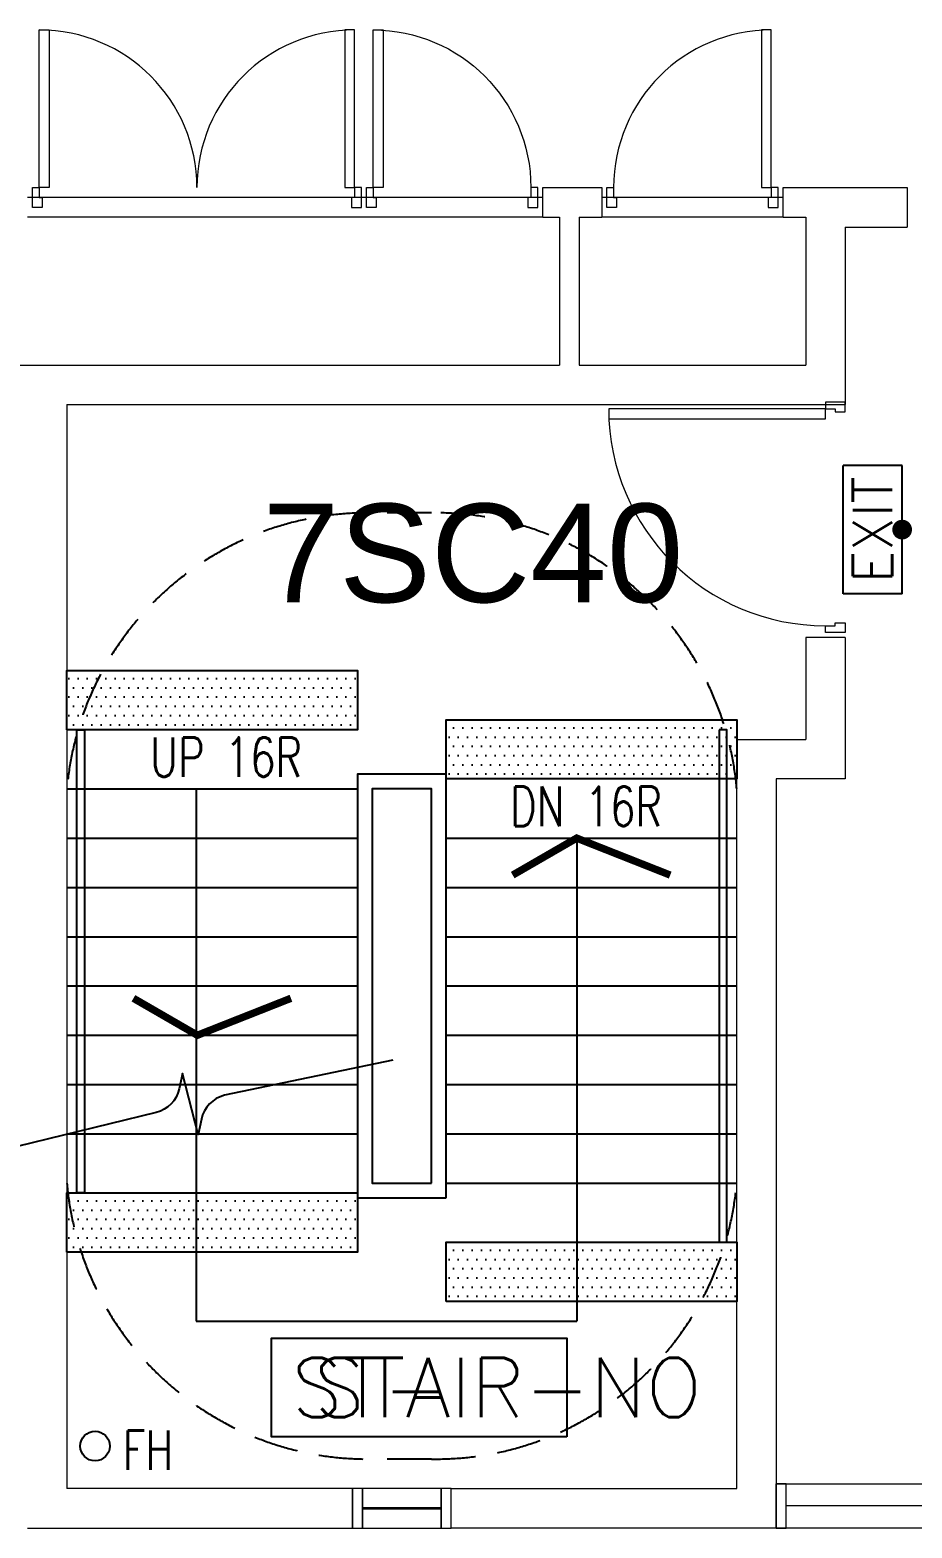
# Model space of a CAD drawing. Header units: millimetres. Extents: x -68474 to 336725, y -113450 to 40976.
# Drawn here: x 226863 to 231340, y -49550 to -41950 of the extents above; entities that cross this region are included whole.
import ezdxf
from ezdxf.enums import TextEntityAlignment as Align

# ---------------------------------------------------------------- set-up
doc = ezdxf.new("R2010")
doc.units = ezdxf.units.MM
doc.header["$LTSCALE"] = 900
doc.linetypes.add('EC-7thFloor-s6152$0$HIDDEN', pattern=[0.375, 0.25, -0.125])
for name, color, linetype in [('EC-7thFloor-s6152$0$E-fire service', 5, 'Continuous'), ('EC-7thFloor-s6152$0$ESTAIR', 2, 'Continuous'), ('EC-7thFloor-s6152$0$RAIL', 4, 'Continuous'), ('EC-7thFloor-s6152$0$RM-ID', 3, 'Continuous'), ('EC-7thFloor-s6152$0$TAC-TILE', 9, 'Continuous')]:
    doc.layers.add(name, color=color, linetype=linetype)
for name, color, linetype, lineweight in [('EC-7thFloor-s6152$0$ECOLUMN', 7, 'Continuous', 20), ('EC-7thFloor-s6152$0$EDOOR', 5, 'Continuous', 18), ('EC-7thFloor-s6152$0$ETHIN', 5, 'Continuous', 13), ('EC-7thFloor-s6152$0$EWINDOW', 9, 'Continuous', 9)]:
    doc.layers.add(name, color=color, linetype=linetype, lineweight=lineweight)
doc.styles.add('EC-7thFloor-s6152$0$STANDARD', font='SIMPLEX.SHX')
doc.styles.add('EC-7thFloor-s6152$0$T1', font='arial.ttf')
pattern_1 = [(180, (222192.75, -34568.232), (-23.4375, -46.875), [0, -46.875])]
pattern_2 = [(180, (220192.75, -34318.232), (-23.4375, -46.875), [0, -46.875])]
pattern_3 = [(180, (220192.75, -36968.232), (-23.4375, -46.875), [0, -46.875])]
pattern_4 = [(180, (222192.75, -37218.232), (-23.4375, -46.875), [0, -46.875])]

# ---------------------------------------------------------------- blocks, each defined once
blk = doc.blocks.new('EC-7thFloor-s6152$0$dr_s_800')
for points in [[(-110, 100), (-60, 100), (-60, 900), (-110, 900)], [(-860, 50), (-845, 50), (-845, 0), (-845, 0), (-845, 0), (-895, 0), (-895, 100), (-895, 100), (-895, 100), (-860, 100)], [(-60, 50), (-75, 50), (-75, 0), (-75, 0), (-75, 0), (-25, 0), (-25, 100), (-25, 100), (-25, 100), (-60, 100)]]:
    blk.add_lwpolyline(points, close=True)
at = {"color": 1}
blk.add_arc((-60, 100), 800, 90, 180, dxfattribs=at)
blk = doc.blocks.new('EC-7thFloor-s6152$0$dr_d_1600')
for points in [[(-1610, 100), (-1660, 100), (-1660, 900), (-1610, 900)], [(-110, 100), (-60, 100), (-60, 900), (-110, 900)], [(-1660, 50), (-1645, 50), (-1645, 0), (-1645, 0), (-1645, 0), (-1695, 0), (-1695, 100), (-1695, 100), (-1695, 100), (-1660, 100)], [(-60, 50), (-75, 50), (-75, 0), (-75, 0), (-75, 0), (-25, 0), (-25, 100), (-25, 100), (-25, 100), (-60, 100)]]:
    blk.add_lwpolyline(points, close=True)
at = {"color": 1}
for centre, start, end in [((-1660, 100), 0, 90), ((-60, 100), 90, 180)]:
    blk.add_arc(centre, 800, start, end, dxfattribs=at)
blk = doc.blocks.new('EC-7thFloor-s6152$0$FS5A')
for p, q in [((-325, 0), (-325, 300)), ((-325, 300), (325, 300)), ((325, 0), (325, 300)), ((-325, 0), (325, 0))]:
    blk.add_line(p, q)
at = {"const_width": 50}
blk.add_lwpolyline([(-25, 0, 1), (25, 0, 1)], format="xyb", close=True, dxfattribs=at)
at = {"color": 2, "style": 'EC-7thFloor-s6152$0$STANDARD'}
blk.add_text('EXIT', height=200, dxfattribs=at).set_placement((0, 150), align=Align.MIDDLE)
blk = doc.blocks.new('EC-7thFloor-s6152$0$dr_s_1100')
for points in [[(-110, 100), (-60, 100), (-60, 1200), (-110, 1200)], [(-1160, 50), (-1145, 50), (-1145, 0), (-1145, 0), (-1145, 0), (-1195, 0), (-1195, 100), (-1195, 100), (-1195, 100), (-1160, 100)], [(-60, 50), (-75, 50), (-75, 0), (-75, 0), (-75, 0), (-25, 0), (-25, 100), (-25, 100), (-25, 100), (-60, 100)]]:
    blk.add_lwpolyline(points, close=True)
at = {"color": 1}
blk.add_arc((-60, 100), 1100, 90, 180, dxfattribs=at)
blk = doc.blocks.new('EC-7thFloor-s6152$0$FS')
blk.add_circle((0, 0), 75)
at = {"style": 'EC-7thFloor-s6152$0$STANDARD', "width": 0.75}
for tag, p, height in [('FS', (-638.4, -75), 200), ('2', (-329.1, -75), 100)]:
    blk.add_attdef(tag, p, '', height=height, dxfattribs=at)

msp = doc.modelspace()

# ---------------------------------------------------------------- hatches: boundary and pattern name
at = {"layer": 'EC-7thFloor-s6152$0$TAC-TILE'}
h = msp.add_hatch(dxfattribs=at)
h.set_pattern_fill('DOTS', color=256, scale=750, angle=360, style=0)
h.set_pattern_definition(pattern_2)
h.paths.add_polyline_path([(227050, -45499.99359), (227050, -45199.99359), (228525, -45199.99458), (228525, -45499.99458)])
h = msp.add_hatch(dxfattribs=at)
h.set_pattern_fill('DOTS', color=256, scale=750, angle=360, style=0)
h.set_pattern_definition(pattern_2)
h.paths.add_polyline_path([(227050, -45499.99359), (227050, -45199.99359), (228525, -45199.99458), (228525, -45499.99458)])
h = msp.add_hatch(dxfattribs=at)
h.set_pattern_fill('DOTS', color=256, scale=750, angle=360, style=0)
h.set_pattern_definition(pattern_1)
h.paths.add_polyline_path([(228975, -45749.99359), (228975, -45449.99359), (230450, -45449.99458), (230450, -45749.99458)])
h = msp.add_hatch(dxfattribs=at)
h.set_pattern_fill('DOTS', color=256, scale=750, angle=360, style=0)
h.set_pattern_definition(pattern_1)
h.paths.add_polyline_path([(228975, -45749.99359), (228975, -45449.99359), (230450, -45449.99458), (230450, -45749.99458)])
h = msp.add_hatch(dxfattribs=at)
h.set_pattern_fill('DOTS', color=256, scale=750, angle=360, style=0)
h.set_pattern_definition(pattern_3)
h.paths.add_polyline_path([(227050, -48149.99359), (227050, -47849.99359), (228525, -47849.99458), (228525, -48149.99458)])
h = msp.add_hatch(dxfattribs=at)
h.set_pattern_fill('DOTS', color=256, scale=750, angle=360, style=0)
h.set_pattern_definition(pattern_3)
h.paths.add_polyline_path([(227050, -48149.99359), (227050, -47849.99359), (228525, -47849.99458), (228525, -48149.99458)])
h = msp.add_hatch(dxfattribs=at)
h.set_pattern_fill('DOTS', color=256, scale=750, angle=360, style=0)
h.set_pattern_definition(pattern_4)
h.paths.add_polyline_path([(228975, -48399.99359), (228975, -48099.99359), (230450, -48099.99458), (230450, -48399.99458)])
h = msp.add_hatch(dxfattribs=at)
h.set_pattern_fill('DOTS', color=256, scale=750, angle=360, style=0)
h.set_pattern_definition(pattern_4)
h.paths.add_polyline_path([(228975, -48399.99359), (228975, -48099.99359), (230450, -48099.99458), (230450, -48399.99458)])

# ---------------------------------------------------------------- linework, layer by layer
at = {"color": 1}
msp.add_lwpolyline([(229588.04761, -49086.91122), (228088.04761, -49086.91122), (228088.04761, -48586.91122), (229588.04761, -48586.91122)], close=True, dxfattribs=at)
msp.add_lwpolyline([(229588.04761, -49086.91122), (228088.04761, -49086.91122), (228088.04761, -48586.91122), (229588.04761, -48586.91122)], close=True, dxfattribs=at)
at = {"layer": 'EC-7thFloor-s6152$0$ECOLUMN'}
for p, q in [((229465, -42899.99458), (229465, -42749.99458)), ((229465, -42749.99458), (229765, -42749.99458)), ((229465, -42899.99458), (229465, -42749.99458)), ((229465, -42749.99458), (229765, -42749.99458)), ((229765, -42749.99458), (229765, -42899.99458)), ((229765, -42749.99458), (229765, -42899.99458)), ((230685, -42899.99458), (230685, -42749.99458)), ((230685, -42749.99458), (231315, -42749.99458)), ((230685, -42899.99458), (230685, -42749.99458)), ((230685, -42749.99458), (231315, -42749.99458)), ((231315, -42749.99458), (231315, -42949.99458)), ((231315, -42749.99458), (231315, -42949.99458)), ((229465, -42899.99458), (229550, -42899.99458)), ((229465, -42899.99458), (229550, -42899.99458)), ((229550, -42899.99458), (229550, -43649.99458)), ((229550, -42899.99458), (229550, -43649.99458)), ((229650, -42899.99458), (229765, -42899.99458)), ((229650, -42899.99458), (229650, -43649.99458)), ((229650, -42899.99458), (229765, -42899.99458)), ((229650, -42899.99458), (229650, -43649.99458)), ((230685, -42899.99458), (230800, -42899.99458)), ((230685, -42899.99458), (230800, -42899.99458)), ((230800, -42899.99458), (230800, -43649.99458)), ((230800, -42899.99458), (230800, -43649.99458)), ((231000, -42949.99458), (231315, -42949.99458)), ((231000, -42949.99458), (231000, -43849.99458)), ((231000, -42949.99458), (231315, -42949.99458)), ((231000, -42949.99458), (231000, -43849.99458)), ((226750, -43649.99458), (229550, -43649.99458)), ((226750, -43649.99458), (229550, -43649.99458)), ((229650, -43649.99458), (230800, -43649.99458)), ((229650, -43649.99458), (230800, -43649.99458)), ((227050, -43849.99458), (227050, -49349.99458)), ((227050, -43849.99458), (231000, -43849.99458)), ((227050, -43849.99458), (227050, -49349.99458)), ((227050, -43849.99458), (231000, -43849.99458)), ((230800, -45032.49458), (230800, -45549.99458)), ((231000, -45032.49458), (230800, -45032.49458)), ((230800, -45032.49458), (230800, -45549.99458)), ((231000, -45032.49458), (230800, -45032.49458)), ((231000, -45032.49458), (231000, -45749.99458)), ((231000, -45032.49458), (231000, -45749.99458)), ((230450, -45549.99458), (230800, -45549.99458)), ((230450, -45549.99458), (230800, -45549.99458))]:
    msp.add_line(p, q, dxfattribs=at)
for points in [[(230650, -49549.99458), (230650, -49549.99458), (229000.00016, -49549.99458), (229000.00016, -49349.99458), (230450, -49349.99458), (230450, -45549.99458)], [(230650, -49549.99458), (230650, -49549.99458), (229000.00016, -49549.99458), (229000.00016, -49349.99458), (230450, -49349.99458), (230450, -45549.99458)], [(231000, -45749.99458), (230650, -45749.99458), (230650, -49549.99458), (230650, -49549.99458)], [(231000, -45749.99458), (230650, -45749.99458), (230650, -49549.99458), (230650, -49549.99458)], [(226850, -49549.99458), (226850, -49549.99458), (226850, -49549.99458), (228500.00016, -49549.99458), (228500.00016, -49349.99458), (227050, -49349.99458)], [(226850, -49549.99458), (226850, -49549.99458), (226850, -49549.99458), (228500.00016, -49549.99458), (228500.00016, -49349.99458), (227050, -49349.99458)]]:
    msp.add_lwpolyline(points, dxfattribs=at)
at = {"layer": 'EC-7thFloor-s6152$0$ESTAIR'}
for p, q in [((227050, -45799.99458), (228525, -45799.99458)), ((227050, -45799.99458), (228525, -45799.99458)), ((227050, -46049.99458), (228525, -46049.99458)), ((227050, -46049.99458), (228525, -46049.99458)), ((228975, -46049.99458), (230450, -46049.99458)), ((228975, -46049.99458), (230450, -46049.99458)), ((227050, -46299.99458), (228525, -46299.99458)), ((227050, -46299.99458), (228525, -46299.99458)), ((228975, -46299.99458), (230450, -46299.99458)), ((228975, -46299.99458), (230450, -46299.99458)), ((227050, -46549.99458), (228525, -46549.99458)), ((227050, -46549.99458), (228525, -46549.99458)), ((228975, -46549.99458), (230450, -46549.99458)), ((228975, -46549.99458), (230450, -46549.99458)), ((227050, -46799.99458), (228525, -46799.99458)), ((227050, -46799.99458), (228525, -46799.99458)), ((228975, -46799.99458), (230450, -46799.99458)), ((228975, -46799.99458), (230450, -46799.99458)), ((227050, -47049.99458), (228525, -47049.99458)), ((227050, -47049.99458), (228525, -47049.99458)), ((228975, -47049.99458), (230450, -47049.99458)), ((228975, -47049.99458), (230450, -47049.99458)), ((227050, -47299.99458), (228525, -47299.99458)), ((227050, -47299.99458), (228525, -47299.99458)), ((228975, -47299.99458), (230450, -47299.99458)), ((228975, -47299.99458), (230450, -47299.99458)), ((227050, -47549.99458), (228525, -47549.99458)), ((227050, -47549.99458), (228525, -47549.99458)), ((228975, -47549.99458), (230450, -47549.99458)), ((228975, -47549.99458), (230450, -47549.99458)), ((228975, -47799.99458), (230450, -47799.99458)), ((228975, -47799.99458), (230450, -47799.99458))]:
    msp.add_line(p, q, dxfattribs=at)
at = {"layer": 'EC-7thFloor-s6152$0$ESTAIR', "color": 1}
for p, q in [((227705.98597, -45799.99458), (227705.98597, -48499.99458)), ((227705.98597, -45799.99458), (227705.98597, -48499.99458)), ((229637.5, -46037.49458), (229637.5, -48499.99458)), ((229637.5, -46037.49458), (229637.5, -48499.99458)), ((227705.98597, -48499.99458), (229637.5, -48499.99458)), ((227705.98597, -48499.99458), (229637.5, -48499.99458))]:
    msp.add_line(p, q, dxfattribs=at)
at = {"layer": 'EC-7thFloor-s6152$0$ESTAIR', "color": 1, "linetype": 'EC-7thFloor-s6152$0$HIDDEN'}
for points in [[(230450, -45799.99458, 0.3926445992), (228900, -44399.99458), (228600, -44399.99458, 0.3926445992), (227050, -45799.99458)], [(230450, -45799.99458, 0.3926445992), (228900, -44399.99458), (228600, -44399.99458, 0.3926445992), (227050, -45799.99458)], [(230450, -47799.99458, -0.3926445992), (228900, -49199.99458), (228600, -49199.99458, -0.3926445992), (227050, -47799.99458)], [(230450, -47799.99458, -0.3926445992), (228900, -49199.99458), (228600, -49199.99458, -0.3926445992), (227050, -47799.99458)]]:
    msp.add_lwpolyline(points, format="xyb", dxfattribs=at)
at = {"layer": 'EC-7thFloor-s6152$0$ESTAIR', "color": 1, "const_width": 37.5}
for points in [[(229312.74924, -46237.49327), (229637.5, -46049.99458), (230112.24924, -46237.4959)], [(229312.74924, -46237.49327), (229637.5, -46049.99458), (230112.24924, -46237.4959)], [(227387.74924, -46862.4959), (227712.5, -47049.99458), (228187.24924, -46862.49327)], [(227387.74924, -46862.4959), (227712.5, -47049.99458), (228187.24924, -46862.49327)]]:
    msp.add_lwpolyline(points, dxfattribs=at)
at = {"layer": 'EC-7thFloor-s6152$0$ESTAIR', "color": 1}
msp.add_lwpolyline([(228703.74832, -47176.35086), (227849.7514, -47354.72183, 0.2840790438), (227732.74958, -47475.60705), (227715.64266, -47553.75661), (227637.04807, -47243.55846), (227619.94115, -47321.70802, -0.2840790438), (227502.93933, -47442.59324), (226798.18805, -47614.82112)], format="xyb", dxfattribs=at)
msp.add_lwpolyline([(228703.74832, -47176.35086), (227849.7514, -47354.72183, 0.2840790438), (227732.74958, -47475.60705), (227715.64266, -47553.75661), (227637.04807, -47243.55846), (227619.94115, -47321.70802, -0.2840790438), (227502.93933, -47442.59324), (226798.18805, -47614.82112)], format="xyb", dxfattribs=at)
at = {"layer": 'EC-7thFloor-s6152$0$ETHIN'}
for p, q in [((229465, -42799.99458), (226850, -42799.99458)), ((229465, -42799.99458), (226850, -42799.99458)), ((230685, -42799.99458), (229765, -42799.99458)), ((230685, -42799.99458), (229765, -42799.99458)), ((229465, -42899.99458), (226850, -42899.99458)), ((229465, -42899.99458), (226850, -42899.99458)), ((230685, -42899.99458), (229765, -42899.99458)), ((230685, -42899.99458), (229765, -42899.99458))]:
    msp.add_line(p, q, dxfattribs=at)
at = {"layer": 'EC-7thFloor-s6152$0$EWINDOW', "linetype": 'Continuous'}
msp.add_line((231486.66699, -49437.49458), (230700.00033, -49437.49458), dxfattribs=at)
msp.add_line((231486.66699, -49437.49458), (230700.00033, -49437.49458), dxfattribs=at)
for points in [[(228500.00016, -49549.99458), (228550.00016, -49549.99458), (228550.00016, -49349.99458), (228500.00016, -49349.99458)], [(228500.00016, -49549.99458), (228550.00016, -49549.99458), (228550.00016, -49349.99458), (228500.00016, -49349.99458)], [(228550.00016, -49444.99458), (228950.00016, -49444.99458), (228950.00016, -49349.99458), (228550.00016, -49349.99458)], [(228550.00016, -49444.99458), (228950.00016, -49444.99458), (228950.00016, -49349.99458), (228550.00016, -49349.99458)], [(228950.00016, -49549.99458), (229000.00016, -49549.99458), (229000.00016, -49349.99458), (228950.00016, -49349.99458)], [(228950.00016, -49549.99458), (229000.00016, -49549.99458), (229000.00016, -49349.99458), (228950.00016, -49349.99458)], [(233250, -49549.99458), (230650.00033, -49549.99458), (230650.00033, -49324.99458), (233250, -49324.99458)], [(230650.00033, -49549.99458), (230700.00033, -49549.99458), (230700.00033, -49324.99458), (230650.00033, -49324.99458)], [(233250, -49549.99458), (230650.00033, -49549.99458), (230650.00033, -49324.99458), (233250, -49324.99458)], [(230650.00033, -49549.99458), (230700.00033, -49549.99458), (230700.00033, -49324.99458), (230650.00033, -49324.99458)], [(228550.00016, -49549.99458), (228950.00016, -49549.99458), (228950.00016, -49454.99458), (228550.00016, -49454.99458)], [(228550.00016, -49549.99458), (228950.00016, -49549.99458), (228950.00016, -49454.99458), (228550.00016, -49454.99458)]]:
    msp.add_lwpolyline(points, close=True, dxfattribs=at)
at = {"layer": 'EC-7thFloor-s6152$0$RAIL'}
for points in [[(227140, -45499.99458), (227140, -47849.99458), (227100, -47849.99458), (227100, -45499.99458)], [(227140, -45499.99458), (227140, -47849.99458), (227100, -47849.99458), (227100, -45499.99458)], [(230360, -45499.99458), (230360, -48099.99458), (230400, -48099.99458), (230400, -45499.99458)], [(230360, -45499.99458), (230360, -48099.99458), (230400, -48099.99458), (230400, -45499.99458)], [(228975, -47874.99458), (228975, -45724.99458), (228525, -45724.99458), (228525, -47874.99458)], [(228975, -47874.99458), (228975, -45724.99458), (228525, -45724.99458), (228525, -47874.99458)], [(228900, -47799.99458), (228900, -45799.99458), (228600, -45799.99458), (228600, -47799.99458)], [(228900, -47799.99458), (228900, -45799.99458), (228600, -45799.99458), (228600, -47799.99458)]]:
    msp.add_lwpolyline(points, close=True, dxfattribs=at)
at = {"layer": 'EC-7thFloor-s6152$0$TAC-TILE'}
for points in [[(227050, -45499.99359), (227050, -45199.99359), (228525, -45199.99458), (228525, -45499.99458)], [(227050, -45499.99359), (227050, -45199.99359), (228525, -45199.99458), (228525, -45499.99458)], [(228975, -45749.99359), (228975, -45449.99359), (230450, -45449.99458), (230450, -45749.99458)], [(228975, -45749.99359), (228975, -45449.99359), (230450, -45449.99458), (230450, -45749.99458)], [(227050, -48149.99359), (227050, -47849.99359), (228525, -47849.99458), (228525, -48149.99458)], [(227050, -48149.99359), (227050, -47849.99359), (228525, -47849.99458), (228525, -48149.99458)], [(228975, -48399.99359), (228975, -48099.99359), (230450, -48099.99458), (230450, -48399.99458)], [(228975, -48399.99359), (228975, -48099.99359), (230450, -48099.99458), (230450, -48399.99458)]]:
    msp.add_lwpolyline(points, close=True, dxfattribs=at)

# ---------------------------------------------------------------- block references
at = {"layer": 'EC-7thFloor-s6152$0$E-fire service', "rotation": 90}
msp.add_blockref('EC-7thFloor-s6152$0$FS5A', (231289.53784, -44484.87958), dxfattribs=at)
msp.add_blockref('EC-7thFloor-s6152$0$FS5A', (231289.53784, -44484.87958), dxfattribs=at)
at = {"layer": 'EC-7thFloor-s6152$0$E-fire service'}
ref = msp.add_blockref('EC-7thFloor-s6152$0$FS', (227192.97066, -49134.13173), dxfattribs=at)
ref.add_attrib('FS', 'FH', (227333.18868, -49255.4541), dxfattribs={"layer": '0', "height": 200, "style": 'EC-7thFloor-s6152$0$STANDARD', "width": 0.75})
ref = msp.add_blockref('EC-7thFloor-s6152$0$FS', (227192.97066, -49134.13173), dxfattribs=at)
ref.add_attrib('FS', 'FH', (227333.18868, -49255.4541), dxfattribs={"layer": '0', "height": 200, "style": 'EC-7thFloor-s6152$0$STANDARD', "width": 0.75})
at = {"layer": 'EC-7thFloor-s6152$0$EDOOR', "linetype": 'Continuous'}
for name, p in [('EC-7thFloor-s6152$0$dr_d_1600', (228570, -42849.99458)), ('EC-7thFloor-s6152$0$dr_d_1600', (228570, -42849.99458)), ('EC-7thFloor-s6152$0$dr_s_800', (230685, -42849.99458)), ('EC-7thFloor-s6152$0$dr_s_800', (230685, -42849.99458))]:
    msp.add_blockref(name, p, dxfattribs=at)
at = {"layer": 'EC-7thFloor-s6152$0$EDOOR', "linetype": 'Continuous', "xscale": -1}
msp.add_blockref('EC-7thFloor-s6152$0$dr_s_800', (228545, -42849.99458), dxfattribs=at)
msp.add_blockref('EC-7thFloor-s6152$0$dr_s_800', (228545, -42849.99458), dxfattribs=at)
at = {"layer": 'EC-7thFloor-s6152$0$EDOOR', "linetype": 'Continuous', "rotation": 90}
msp.add_blockref('EC-7thFloor-s6152$0$dr_s_1100', (231000, -43812.49458), dxfattribs=at)
msp.add_blockref('EC-7thFloor-s6152$0$dr_s_1100', (231000, -43812.49458), dxfattribs=at)

# ---------------------------------------------------------------- texts
at = {"style": 'EC-7thFloor-s6152$0$STANDARD'}
msp.add_text('ST-', height=300, dxfattribs=at).set_placement((228988.04761, -48986.91122), align=Align.RIGHT)
msp.add_text('ST-', height=300, dxfattribs=at).set_placement((228988.04761, -48986.91122), align=Align.RIGHT)
msp.add_attdef('STAIR-NO', text='1', height=300, dxfattribs=at).set_placement((229288.04761, -48986.91122), align=Align.CENTER)
msp.add_attdef('STAIR-NO', text='1', height=300, dxfattribs=at).set_placement((229288.04761, -48986.91122), align=Align.CENTER)
at = {"layer": 'EC-7thFloor-s6152$0$ESTAIR', "color": 1, "style": 'EC-7thFloor-s6152$0$STANDARD', "width": 0.75}
for s, p in [('UP 16R', (227472.29895, -45738.63244)), ('UP 16R', (227472.29895, -45738.63244)), ('DN 16R', (229299.3014, -45988.63244)), ('DN 16R', (229299.3014, -45988.63244))]:
    msp.add_text(s, height=200, dxfattribs=at).set_placement(p)
at = {"layer": 'EC-7thFloor-s6152$0$RM-ID', "style": 'EC-7thFloor-s6152$0$T1'}
msp.add_text('7SC40', height=500, dxfattribs=at).set_placement((229111.17317, -44603.12055), align=Align.MIDDLE)
msp.add_text('7SC40', height=500, dxfattribs=at).set_placement((229111.17317, -44603.12055), align=Align.MIDDLE)

doc.saveas('drawing.dxf')
